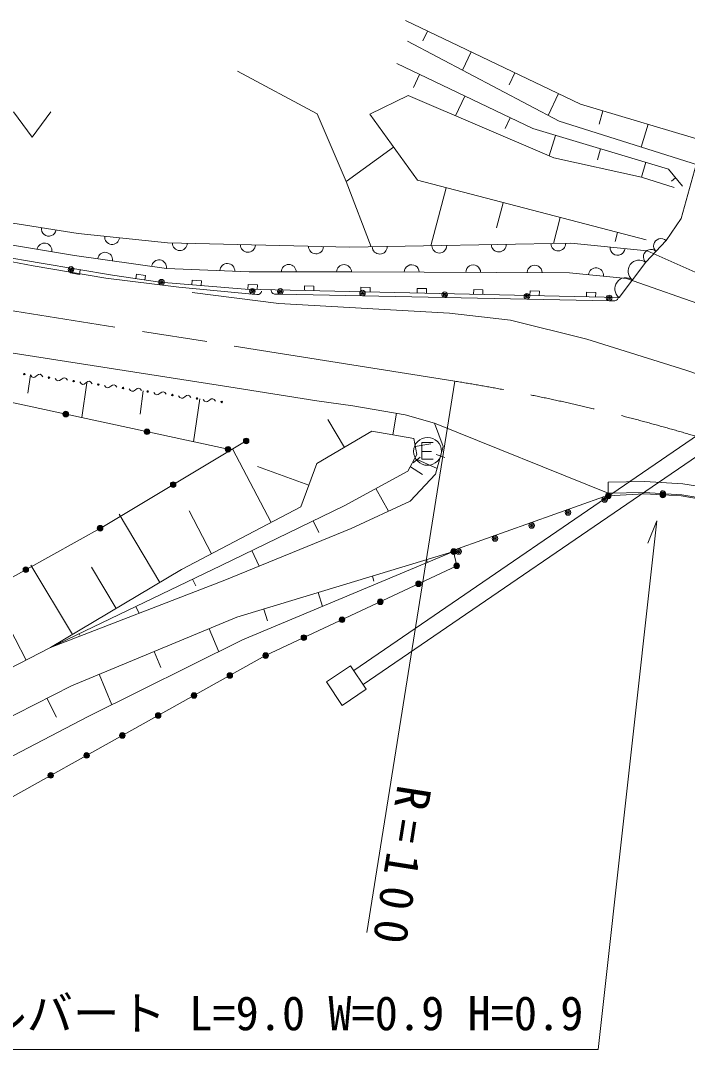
# Model space of a CAD drawing. Units: millimetres, scale not verified. Extents: x 40000 to 680000, y 20000 to 380000.
# Drawn here: x 404921 to 440778, y 271612 to 326911 of the extents above; entities that cross this region are included whole.
import ezdxf
from ezdxf.enums import TextEntityAlignment as Align

# ---------------------------------------------------------------- set-up
doc = ezdxf.new("R2010")
doc.units = ezdxf.units.MM
doc.header["$LTSCALE"] = 1000
doc.linetypes.add('CHAIN', pattern=[18.5, 12, -1.5, 3.5, -1.5])
for name, color, linetype, lineweight in [('M-BGD', 7, 'Continuous', 13), ('M-BMK', 2, 'CHAIN', 13), ('M-STR-HTXT', 7, 'Continuous', 13)]:
    doc.layers.add(name, color=color, linetype=linetype, lineweight=lineweight)
doc.styles.add('ＭＳ ゴシック', font='')
doc.styles.get('ＭＳ ゴシック').set_extended_font_data('MS Gothic')

msp = doc.modelspace()

# ---------------------------------------------------------------- linework, layer by layer
at = {"layer": 'M-BGD'}
for p, q in [((425620, 326911), (435026, 322422)), ((426795, 326350), (426542, 325819)), ((433886, 321496), (425726, 325807)), ((429147, 325228), (428679, 324247)), ((420871, 321906), (416580, 324183)), ((425156, 324595), (432460, 321104)), ((431498, 324106), (431190, 323459)), ((426374, 324014), (426043, 323321)), ((433850, 322983), (433290, 321810)), ((425762, 322885), (423696, 321888)), ((433601, 319536), (425762, 322885)), ((428808, 322850), (428306, 321798)), ((435026, 322422), (442294, 320249)), ((404546, 322005), (405546, 320645)), ((405546, 320645), (406546, 322005)), ((422427, 318269), (420871, 321906)), ((423696, 321888), (426261, 318325)), ((436237, 322060), (436023, 321344)), ((431243, 321686), (430971, 321117)), ((442258, 318859), (433886, 321496)), ((438660, 321335), (438293, 320108)), ((432460, 321104), (439764, 318930)), ((433678, 320742), (433351, 319643)), ((424978, 320106), (422427, 318269)), ((436112, 320017), (435939, 319433)), ((433601, 319536), (438309, 318492)), ((438547, 319293), (438309, 318492)), ((441341, 319506), (440439, 316281)), ((439764, 318930), (440513, 318004)), ((423769, 314750), (422427, 318269)), ((426261, 318325), (438553, 315118)), ((438309, 318492), (440073, 317948)), ((440139, 318467), (439917, 318288)), ((427797, 317924), (426985, 314809)), ((430870, 317122), (430518, 315770)), ((433943, 316321), (433580, 314928)), ((403820, 316137), (408022, 315475)), ((439633, 315085), (440439, 316281)), ((401956, 315257), (407827, 314287)), ((408022, 315475), (412818, 314961)), ((437016, 315519), (436891, 315039)), ((412818, 314961), (422634, 314730)), ((422634, 314730), (434515, 314945)), ((434515, 314945), (438616, 314541)), ((439633, 315085), (438536, 313917)), ((401684, 314485), (405590, 313723)), ((406022, 313866), (401948, 314582)), ((412761, 313592), (407827, 314287)), ((447640, 310484), (438616, 314541)), ((405590, 313723), (409509, 313071)), ((409859, 313222), (406022, 313866)), ((407633, 313596), (407592, 313349)), ((417221, 313405), (412761, 313592)), ((438536, 313917), (437109, 312025)), ((407592, 313349), (408085, 313266)), ((408085, 313266), (408127, 313513)), ((409509, 313071), (413436, 312583)), ((409859, 313222), (412401, 312851)), ((411148, 313286), (411112, 313039)), ((411643, 313214), (411148, 313286)), ((411607, 312967), (411643, 313214)), ((422714, 313398), (417221, 313405)), ((434435, 313359), (422714, 313398)), ((437508, 313056), (434435, 313359)), ((447195, 309650), (437508, 313056)), ((412401, 312851), (417000, 312470)), ((413436, 312583), (417373, 312213)), ((414146, 312957), (414126, 312708)), ((414645, 312916), (414146, 312957)), ((414624, 312667), (414645, 312916)), ((417000, 312470), (437109, 312025)), ((417155, 312717), (417149, 312467)), ((417654, 312706), (417155, 312717)), ((417649, 312456), (417654, 312706)), ((420187, 312650), (420181, 312400)), ((420687, 312639), (420187, 312650)), ((420681, 312389), (420687, 312639)), ((423219, 312583), (423214, 312333)), ((423719, 312572), (423219, 312583)), ((423714, 312322), (423719, 312572)), ((426252, 312515), (426246, 312265)), ((426752, 312504), (426252, 312515)), ((426746, 312254), (426752, 312504)), ((429284, 312448), (429279, 312198)), ((429784, 312437), (429284, 312448)), ((414151, 312290), (418803, 311703)), ((417373, 312213), (417620, 312190)), ((417683, 312184), (417620, 312190)), ((417741, 312195), (417683, 312184)), ((417783, 312215), (417741, 312195)), ((417826, 312251), (417783, 312215)), ((417854, 312288), (417826, 312251)), ((417874, 312335), (417854, 312288)), ((417877, 312367), (417874, 312335)), ((418400, 312390), (418400, 312414)), ((418407, 312350), (418400, 312390)), ((418430, 312301), (418407, 312350)), ((418453, 312269), (418430, 312301)), ((418485, 312244), (418453, 312269)), ((418532, 312219), (418485, 312244)), ((418572, 312210), (418532, 312219)), ((418636, 312209), (418572, 312210)), ((418884, 312204), (418636, 312209)), ((436563, 311852), (418884, 312204)), ((429778, 312187), (429784, 312437)), ((432317, 312381), (432311, 312131)), ((432816, 312370), (432317, 312381)), ((432811, 312120), (432816, 312370)), ((435349, 312314), (435343, 312064)), ((435849, 312303), (435349, 312314)), ((435843, 312053), (435849, 312303)), ((437012, 311923), (436971, 311884)), ((437037, 311963), (437012, 311923)), ((437054, 312010), (437037, 311963)), ((437054, 312042), (437054, 312010)), ((418803, 311703), (427983, 311193)), ((436810, 311847), (436563, 311852)), ((436874, 311846), (436810, 311847)), ((436931, 311861), (436874, 311846)), ((436971, 311884), (436931, 311861)), ((427983, 311193), (431258, 310800)), ((431258, 310800), (435363, 309787)), ((435363, 309787), (440699, 308127)), ((416112, 307233), (401827, 309443)), ((440699, 308127), (444314, 306842)), ((416078, 303870), (398626, 307647)), ((405453, 307862), (405315, 306876)), ((405525, 307770), (405453, 307862)), ((405604, 307732), (405525, 307770)), ((405691, 307747), (405604, 307732)), ((405785, 307815), (405691, 307747)), ((405879, 307883), (405785, 307815)), ((405966, 307898), (405879, 307883)), ((406045, 307859), (405966, 307898)), ((406117, 307768), (406045, 307859)), ((406852, 307583), (406780, 307675)), ((406931, 307545), (406852, 307583)), ((407018, 307560), (406931, 307545)), ((407112, 307628), (407018, 307560)), ((407206, 307696), (407112, 307628)), ((407293, 307711), (407206, 307696)), ((407372, 307672), (407293, 307711)), ((407444, 307581), (407372, 307672)), ((408179, 307396), (408107, 307488)), ((408533, 307509), (408439, 307441)), ((408620, 307524), (408533, 307509)), ((408699, 307485), (408620, 307524)), ((408771, 307394), (408699, 307485)), ((408258, 307358), (408179, 307396)), ((408486, 307434), (408223, 305570)), ((408345, 307373), (408258, 307358)), ((408439, 307441), (408345, 307373)), ((409506, 307209), (409434, 307300)), ((409585, 307171), (409506, 307209)), ((409672, 307186), (409585, 307171)), ((409766, 307254), (409672, 307186)), ((409860, 307322), (409766, 307254)), ((409947, 307336), (409860, 307322)), ((410026, 307298), (409947, 307336)), ((410098, 307207), (410026, 307298)), ((410833, 307022), (410761, 307113)), ((410912, 306984), (410833, 307022)), ((410999, 306999), (410912, 306984)), ((411093, 307067), (410999, 306999)), ((411187, 307135), (411093, 307067)), ((411274, 307149), (411187, 307135)), ((411353, 307111), (411274, 307149)), ((411519, 307006), (411343, 305755)), ((411424, 307020), (411353, 307111)), ((412160, 306835), (412088, 306926)), ((412514, 306947), (412420, 306880)), ((412600, 306962), (412514, 306947)), ((412680, 306924), (412600, 306962)), ((412751, 306833), (412680, 306924)), ((420842, 306472), (416112, 307233)), ((422833, 291970), (445118, 307231)), ((412239, 306797), (412160, 306835)), ((412325, 306812), (412239, 306797)), ((412420, 306880), (412325, 306812)), ((413486, 306648), (413415, 306739)), ((413566, 306610), (413486, 306648)), ((413652, 306624), (413566, 306610)), ((413746, 306692), (413652, 306624)), ((413841, 306760), (413746, 306692)), ((413927, 306775), (413841, 306760)), ((414006, 306737), (413927, 306775)), ((414078, 306646), (414006, 306737)), ((414552, 306579), (414227, 304271)), ((414813, 306461), (414742, 306552)), ((414893, 306423), (414813, 306461)), ((414979, 306437), (414893, 306423)), ((415073, 306505), (414979, 306437)), ((415167, 306573), (415073, 306505)), ((415254, 306588), (415167, 306573)), ((415333, 306550), (415254, 306588)), ((415405, 306459), (415333, 306550)), ((422792, 306202), (420842, 306472)), ((423337, 291234), (445601, 306458)), ((425593, 305724), (422792, 306202)), ((422330, 303970), (421449, 305469)), ((424943, 304647), (425142, 305801)), ((427174, 305268), (425593, 305724)), ((427639, 304023), (427174, 305268)), ((436522, 301507), (427174, 305268)), ((423814, 304842), (420845, 303098)), ((426071, 304452), (423814, 304842)), ((417050, 304318), (409373, 299723)), ((426220, 303586), (426071, 304452)), ((426145, 304019), (426988, 304164)), ((426505, 304237), (426502, 303337)), ((427105, 304235), (426505, 304237)), ((418392, 299934), (416319, 303896)), ((426503, 303757), (427013, 303755)), ((427239, 302523), (427639, 304023)), ((427272, 303594), (427741, 303433)), ((420845, 303098), (419996, 300774)), ((425740, 302695), (426220, 303586)), ((426413, 303450), (426023, 303144)), ((426121, 303365), (427321, 302829)), ((426502, 303337), (427102, 303335)), ((420421, 301936), (417666, 302942)), ((422316, 300824), (425740, 302695)), ((425869, 301082), (427239, 302523)), ((425882, 302920), (426533, 302510)), ((436511, 302101), (438480, 302139)), ((436522, 301507), (436511, 302101)), ((438480, 302139), (440536, 302016)), ((440536, 302016), (442492, 301692)), ((424028, 301760), (424697, 300535)), ((436521, 301364), (438448, 301470)), ((438468, 301544), (436522, 301507)), ((438448, 301470), (440438, 301368)), ((440470, 301424), (438468, 301544)), ((442363, 301111), (440470, 301424)), ((422700, 299603), (425869, 301082)), ((436272, 301310), (428423, 298517)), ((440438, 301368), (442367, 301036)), ((412405, 296714), (410215, 300376)), ((419996, 300774), (413578, 297415)), ((415183, 298255), (413980, 300553)), ((415698, 297630), (422316, 300824)), ((409373, 299723), (400688, 294881)), ((420662, 300026), (420965, 299398)), ((415903, 296835), (422700, 299603)), ((416549, 294839), (428208, 298371)), ((416859, 293621), (428208, 298371)), ((417353, 298429), (417758, 297590)), ((428208, 298371), (428371, 297602)), ((407712, 293907), (405478, 297644)), ((415698, 297630), (406539, 293206)), ((410059, 295310), (408731, 297530)), ((428371, 297602), (418097, 292781)), ((426751, 297930), (426796, 297780)), ((413578, 297415), (406539, 293206)), ((423836, 297046), (423917, 296777)), ((406539, 293206), (415903, 296835)), ((414172, 296893), (414350, 296524)), ((420921, 296163), (421147, 295416)), ((411119, 295418), (411297, 295049)), ((405217, 292531), (404044, 294832)), ((407665, 291161), (416549, 294839)), ((418006, 295280), (418196, 294652)), ((415068, 294226), (415581, 292988)), ((408066, 293943), (408101, 293869)), ((406539, 293206), (388027, 283763)), ((408559, 289508), (416859, 293621)), ((418097, 292781), (400767, 283123)), ((412107, 293000), (412464, 292137)), ((422659, 292234), (421369, 291364)), ((423510, 290970), (422659, 292234)), ((409146, 291774), (409824, 290135)), ((389604, 281955), (407665, 291161)), ((421369, 291364), (422221, 290101)), ((422221, 290101), (423510, 290970)), ((406336, 290483), (406852, 289472)), ((392428, 281096), (408559, 289508))]:
    msp.add_line(p, q, dxfattribs=at)
for centre, radius in [((407634, 313535), 150), ((407634, 313535), 90), ((407634, 313535), 30), ((412497, 312851), 150), ((412497, 312851), 90), ((412497, 312851), 30), ((417387, 312363), 150), ((417387, 312363), 90), ((418887, 312354), 150), ((418887, 312354), 90), ((417387, 312363), 30), ((418887, 312354), 30), ((423307, 312266), 150), ((423307, 312266), 90), ((423307, 312266), 30), ((427726, 312178), 150), ((427726, 312178), 90), ((427726, 312178), 30), ((432146, 312090), 150), ((432146, 312090), 90), ((432146, 312090), 30), ((436566, 312002), 150), ((436566, 312002), 90), ((436566, 312002), 30), ((405122, 307908), 40.2), ((405122, 307908), 26.8), ((405122, 307908), 13.4), ((405122, 307908), 1.3), ((406449, 307721), 40.2), ((406449, 307721), 26.8), ((406449, 307721), 13.4), ((406449, 307721), 1.3), ((407776, 307534), 40.2), ((407776, 307534), 26.8), ((407776, 307534), 13.4), ((407776, 307534), 1.3), ((409102, 307347), 40.2), ((409102, 307347), 26.8), ((409102, 307347), 13.4), ((409102, 307347), 1.3), ((410429, 307160), 40.2), ((410429, 307160), 26.8), ((410429, 307160), 13.4), ((410429, 307160), 1.3), ((411756, 306973), 40.2), ((411756, 306973), 26.8), ((411756, 306973), 13.4), ((411756, 306973), 1.3), ((413083, 306786), 40.2), ((413083, 306786), 26.8), ((413083, 306786), 13.4), ((413083, 306786), 1.3), ((414410, 306599), 40.2), ((414410, 306599), 26.8), ((414410, 306599), 13.4), ((414410, 306599), 1.3), ((415737, 306412), 40.2), ((415737, 306412), 26.8), ((415737, 306412), 13.4), ((415737, 306412), 1.3), ((407352, 305759), 150), ((407352, 305759), 132), ((407352, 305759), 114), ((407352, 305759), 96), ((407352, 305759), 78), ((407352, 305759), 60), ((407352, 305759), 42), ((407352, 305759), 24), ((407352, 305759), 6), ((411715, 304814), 150), ((411715, 304814), 132), ((411715, 304814), 114), ((411715, 304814), 96), ((411715, 304814), 78), ((411715, 304814), 60), ((411715, 304814), 42), ((411715, 304814), 24), ((411715, 304814), 6), ((417050, 304318), 150), ((417050, 304318), 132), ((417050, 304318), 114), ((417050, 304318), 96), ((417050, 304318), 78), ((417050, 304318), 60), ((417050, 304318), 42), ((417050, 304318), 24), ((417050, 304318), 6), ((426803, 303756), 750), ((416078, 303870), 150), ((416078, 303870), 132), ((416078, 303870), 114), ((416078, 303870), 96), ((416078, 303870), 78), ((416078, 303870), 60), ((416078, 303870), 42), ((416078, 303870), 24), ((416078, 303870), 6), ((413126, 301969), 150), ((413126, 301969), 132), ((413126, 301969), 114), ((413126, 301969), 96), ((413126, 301969), 78), ((413126, 301969), 60), ((413126, 301969), 42), ((413126, 301969), 24), ((413126, 301969), 6), ((436521, 301364), 150), ((436521, 301364), 132), ((436521, 301364), 114), ((436521, 301364), 96), ((436521, 301364), 78), ((436521, 301364), 60), ((436521, 301364), 42), ((436521, 301364), 24), ((439457, 301418), 150), ((439457, 301418), 132), ((439457, 301418), 114), ((439457, 301418), 96), ((439457, 301418), 78), ((439457, 301418), 60), ((439457, 301418), 42), ((439457, 301418), 24), ((439457, 301418), 6), ((436323, 301168), 150), ((436323, 301168), 90), ((436323, 301168), 30), ((436521, 301364), 6), ((434360, 300470), 150), ((434360, 300470), 90), ((434360, 300470), 30), ((409198, 299625), 150), ((409198, 299625), 132), ((409198, 299625), 114), ((409198, 299625), 96), ((432398, 299772), 150), ((432398, 299772), 90), ((432398, 299772), 30), ((409198, 299625), 78), ((409198, 299625), 60), ((409198, 299625), 42), ((409198, 299625), 24), ((409198, 299625), 6), ((430435, 299074), 150), ((430435, 299074), 90), ((430435, 299074), 30), ((428208, 298371), 150), ((428208, 298371), 132), ((428208, 298371), 114), ((428208, 298371), 96), ((428208, 298371), 78), ((428208, 298371), 60), ((428208, 298371), 42), ((428208, 298371), 24), ((428208, 298371), 6), ((428473, 298376), 150), ((428473, 298376), 90), ((428473, 298376), 30), ((405202, 297398), 150), ((405202, 297398), 132), ((405202, 297398), 114), ((428371, 297602), 150), ((428371, 297602), 150), ((428371, 297602), 132), ((428371, 297602), 132), ((428371, 297602), 114), ((428371, 297602), 114), ((428371, 297602), 96), ((428371, 297602), 96), ((428371, 297602), 78), ((428371, 297602), 78), ((428371, 297602), 60), ((428371, 297602), 60), ((428371, 297602), 42), ((428371, 297602), 42), ((428371, 297602), 24), ((428371, 297602), 24), ((428371, 297602), 6), ((428371, 297602), 6), ((405202, 297398), 96), ((405202, 297398), 78), ((405202, 297398), 60), ((405202, 297398), 42), ((405202, 297398), 24), ((405202, 297398), 6), ((426316, 296637), 150), ((426316, 296637), 132), ((426316, 296637), 114), ((426316, 296637), 96), ((426316, 296637), 78), ((426316, 296637), 60), ((426316, 296637), 42), ((426316, 296637), 24), ((426316, 296637), 6), ((424261, 295673), 150), ((424261, 295673), 132), ((424261, 295673), 114), ((424261, 295673), 96), ((424261, 295673), 78), ((424261, 295673), 60), ((424261, 295673), 42), ((424261, 295673), 24), ((424261, 295673), 6), ((422207, 294709), 150), ((422207, 294709), 132), ((422207, 294709), 114), ((422207, 294709), 96), ((422207, 294709), 78), ((422207, 294709), 60), ((422207, 294709), 42), ((422207, 294709), 24), ((422207, 294709), 6), ((420152, 293745), 150), ((420152, 293745), 132), ((420152, 293745), 114), ((420152, 293745), 96), ((420152, 293745), 78), ((420152, 293745), 60), ((420152, 293745), 42), ((420152, 293745), 24), ((420152, 293745), 6), ((418097, 292781), 150), ((418097, 292781), 150), ((418097, 292781), 132), ((418097, 292781), 132), ((418097, 292781), 114), ((418097, 292781), 114), ((418097, 292781), 96), ((418097, 292781), 96), ((418097, 292781), 78), ((418097, 292781), 78), ((418097, 292781), 60), ((418097, 292781), 60), ((418097, 292781), 42), ((418097, 292781), 42), ((418097, 292781), 24), ((418097, 292781), 24), ((418097, 292781), 6), ((418097, 292781), 6), ((416172, 291708), 150), ((416172, 291708), 132), ((416172, 291708), 114), ((416172, 291708), 96), ((416172, 291708), 78), ((416172, 291708), 60), ((416172, 291708), 42), ((416172, 291708), 24), ((416172, 291708), 6), ((414246, 290635), 150), ((414246, 290635), 132), ((414246, 290635), 114), ((414246, 290635), 96), ((414246, 290635), 78), ((414246, 290635), 60), ((414246, 290635), 42), ((414246, 290635), 24), ((414246, 290635), 6), ((412321, 289562), 150), ((412321, 289562), 132), ((412321, 289562), 114), ((412321, 289562), 96), ((412321, 289562), 78), ((412321, 289562), 60), ((412321, 289562), 42), ((412321, 289562), 24), ((412321, 289562), 6), ((410395, 288488), 150), ((410395, 288488), 132), ((410395, 288488), 114), ((410395, 288488), 96), ((410395, 288488), 78), ((410395, 288488), 60), ((410395, 288488), 42), ((410395, 288488), 24), ((410395, 288488), 6), ((408470, 287415), 150), ((408470, 287415), 132), ((408470, 287415), 114), ((408470, 287415), 96), ((408470, 287415), 78), ((408470, 287415), 60), ((408470, 287415), 42), ((408470, 287415), 24), ((408470, 287415), 6), ((406544, 286342), 150), ((406544, 286342), 132), ((406544, 286342), 114), ((406544, 286342), 96), ((406544, 286342), 78), ((406544, 286342), 60), ((406544, 286342), 42), ((406544, 286342), 24), ((406544, 286342), 6)]:
    msp.add_circle(centre, radius, dxfattribs=at)
for centre, radius, start, end in [((406439, 315724), 400, 171.0428, 351.0428), ((409842, 315280), 400, 173.8887, 353.8887), ((406205, 314555), 400, 350.6134, 170.6134), ((413485, 314946), 400, 178.649, 358.649), ((417145, 314859), 400, 178.649, 358.649), ((420804, 314773), 400, 178.649, 358.649), ((424234, 314759), 400, 181.0368, 1.0368), ((427434, 314817), 400, 181.0368, 1.0368), ((430634, 314875), 400, 181.0368, 1.0368), ((433835, 314933), 400, 181.0368, 1.0368), ((437023, 314698), 400, 174.379, 354.379), ((439359, 314793), 401, 46.8093, 226.8093), ((409464, 314056), 400, 351.9869, 171.9869), ((438810, 314209), 400, 46.8093, 226.8093), ((412365, 313648), 400, 351.9869, 171.9869), ((416039, 313454), 400, 357.5975, 177.5975), ((419343, 313402), 400, 359.9256, 179.9256), ((422314, 313398), 400, 359.9256, 179.9256), ((425954, 313387), 400, 359.81, 179.81), ((429259, 313376), 400, 359.81, 179.81), ((432565, 313365), 400, 359.81, 179.81), ((435863, 313218), 400, 354.379, 174.379), ((438179, 313444), 592, 52.9819, 232.9819), ((437466, 312498), 592, 52.9819, 232.9819), ((439455, 301485), 150, 356.5713, 176.5712)]:
    msp.add_arc(centre, radius, start, end, dxfattribs=at)
at = {"layer": 'M-BMK'}
msp.add_line((428262, 307529), (392287, 313261), dxfattribs=at)
msp.add_arc((412526, 208775), 100000, 58.22512, 80.94614, dxfattribs=at)
at = {"layer": 'M-STR-HTXT'}
for p, q in [((423542, 277902), (428262, 307529)), ((439126, 300021), (435969, 271612)), ((438640, 298818), (439126, 300021)), ((435969, 271612), (390285, 271612))]:
    msp.add_line(p, q, dxfattribs=at)

# ---------------------------------------------------------------- texts
at = {"layer": 'M-STR-HTXT', "style": 'ＭＳ ゴシック'}
msp.add_text('ボックスカルバート L=9.0 W=0.9 H=0.9', height=1833, dxfattribs=at).set_placement((390240, 272093), align=Align.BOTTOM_LEFT)
at = {"layer": 'M-STR-HTXT', "insert": (425174, 285900), "char_height": 1833, "attachment_point": 7, "rotation": 261, "style": 'ＭＳ ゴシック'}
msp.add_mtext('\\T1.46;R=100', dxfattribs=at)

doc.saveas('drawing.dxf')
